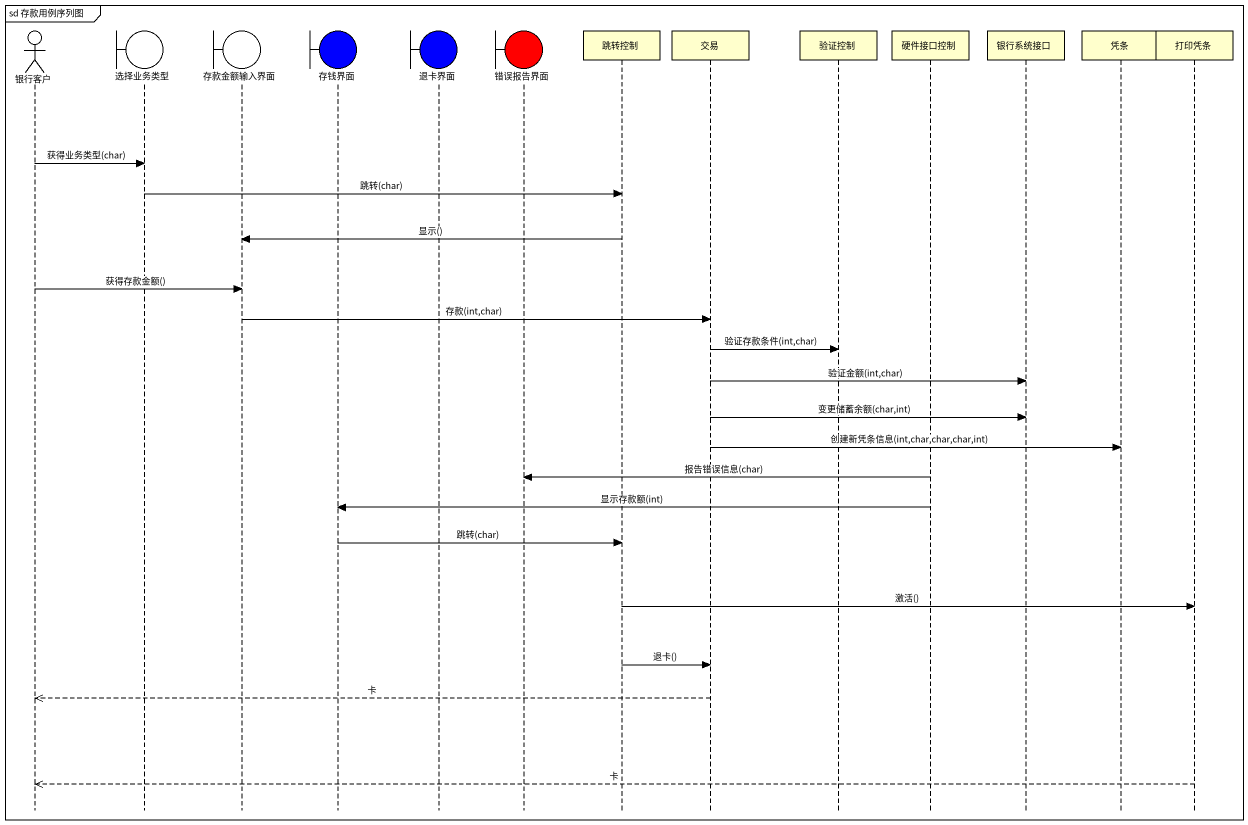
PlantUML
@startuml
mainframe sd 存款用例序列图
hide footbox
actor 银行客户
boundary 选择业务类型
boundary 存款金额输入界面
boundary 存钱界面 #0000FF
boundary 退卡界面 #0000FF
boundary 错误报告界面 #FF0000
participant 跳转控制
participant 交易
participant 验证控制
participant 硬件接口控制
participant 银行系统接口
participant 凭条
participant 打印凭条

银行客户 -> 选择业务类型 : 获得业务类型(char)
选择业务类型 -> 跳转控制 : 跳转(char)
跳转控制 -> 存款金额输入界面 : 显示()
银行客户 -> 存款金额输入界面 : 获得存款金额()
存款金额输入界面 -> 交易 : 存款(int,char)
交易 -> 验证控制 : 验证存款条件(int,char)
交易 -> 银行系统接口 : 验证金额(int,char)
交易 -> 银行系统接口 : 变更储蓄余额(char,int)
交易 -> 凭条 : 创建新凭条信息(int,char,char,char,int)
硬件接口控制 -> 错误报告界面 : 报告错误信息(char)
硬件接口控制 -> 存钱界面 : 显示存款额(int)
存钱界面 -> 跳转控制 : 跳转(char)
跳转控制 -> 打印凭条 : 激活()
跳转控制 -> 交易 : 退卡()
交易 -->> 银行客户 : 卡
打印凭条 -->> 银行客户 : 卡
@enduml
